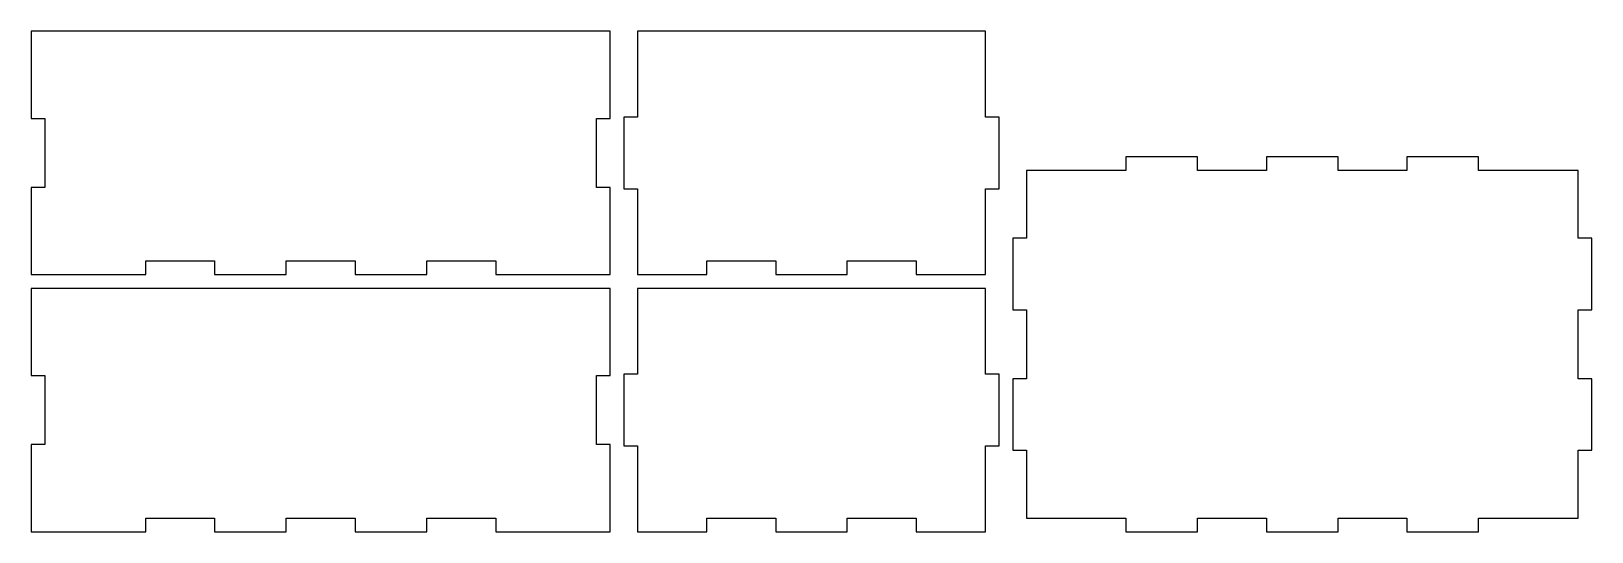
# Model space of a CAD drawing. Header units: millimetres. Extents: x 0 to 342, y 3 to 113.
import ezdxf

# ---------------------------------------------------------------- set-up
doc = ezdxf.new("R2010")
doc.units = ezdxf.units.MM

msp = doc.modelspace()

# ---------------------------------------------------------------- linework, layer by layer
at = {"layer": 'back_outsideCutPath'}
for p, q in [((126.7, 112.6), (0, 112.6)), ((0, 112.6), (0, 93.4875)), ((126.7, 93.4875), (126.7, 112.6)), ((0, 93.4875), (3, 93.4875)), ((3, 93.4875), (3, 78.4125)), ((123.7, 78.4125), (123.7, 93.4875)), ((123.7, 93.4875), (126.7, 93.4875)), ((3, 78.4125), (0, 78.4125)), ((0, 78.4125), (0, 59.3)), ((126.7, 78.4125), (123.7, 78.4125)), ((126.7, 59.3), (126.7, 78.4125)), ((25.0625, 62.3), (40.1375, 62.3)), ((25.0625, 59.3), (25.0625, 62.3)), ((40.1375, 62.3), (40.1375, 59.3)), ((55.8125, 59.3), (55.8125, 62.3)), ((55.8125, 62.3), (70.8875, 62.3)), ((70.8875, 62.3), (70.8875, 59.3)), ((86.5625, 59.3), (86.5625, 62.3)), ((86.5625, 62.3), (101.6375, 62.3)), ((101.6375, 62.3), (101.6375, 59.3)), ((0, 59.3), (25.0625, 59.3)), ((40.1375, 59.3), (55.8125, 59.3)), ((70.8875, 59.3), (86.5625, 59.3)), ((101.6375, 59.3), (126.7, 59.3))]:
    msp.add_line(p, q, dxfattribs=at)
at = {"layer": 'bottom_outsideCutPath'}
for p, q in [((239.5625, 82.1), (217.8, 82.1)), ((217.8, 82.1), (217.8, 67.2625)), ((255.2375, 85.1), (239.5625, 85.1)), ((239.5625, 85.1), (239.5625, 82.1)), ((255.2375, 82.1), (255.2375, 85.1)), ((270.3125, 82.1), (255.2375, 82.1)), ((285.9875, 85.1), (270.3125, 85.1)), ((270.3125, 85.1), (270.3125, 82.1)), ((285.9875, 82.1), (285.9875, 85.1)), ((301.0625, 82.1), (285.9875, 82.1)), ((316.7375, 85.1), (301.0625, 85.1)), ((301.0625, 85.1), (301.0625, 82.1)), ((316.7375, 82.1), (316.7375, 85.1)), ((338.5, 82.1), (316.7375, 82.1)), ((338.5, 67.2625), (338.5, 82.1)), ((217.8, 67.2625), (214.8, 67.2625)), ((214.8, 67.2625), (214.8, 51.5875)), ((341.5, 67.2625), (338.5, 67.2625)), ((341.5, 51.5875), (341.5, 67.2625)), ((214.8, 51.5875), (217.8, 51.5875)), ((217.8, 51.5875), (217.8, 36.5125)), ((338.5, 36.5125), (338.5, 51.5875)), ((338.5, 51.5875), (341.5, 51.5875)), ((217.8, 36.5125), (214.8, 36.5125)), ((214.8, 36.5125), (214.8, 20.8375)), ((341.5, 36.5125), (338.5, 36.5125)), ((341.5, 20.8375), (341.5, 36.5125)), ((214.8, 20.8375), (217.8, 20.8375)), ((217.8, 20.8375), (217.8, 6)), ((338.5, 6), (338.5, 20.8375)), ((338.5, 20.8375), (341.5, 20.8375)), ((217.8, 6), (239.5625, 6)), ((239.5625, 6), (239.5625, 3)), ((255.2375, 6), (270.3125, 6)), ((255.2375, 3), (255.2375, 6)), ((270.3125, 6), (270.3125, 3)), ((285.9875, 3), (285.9875, 6)), ((285.9875, 6), (301.0625, 6)), ((301.0625, 6), (301.0625, 3)), ((316.7375, 3), (316.7375, 6)), ((316.7375, 6), (338.5, 6)), ((239.5625, 3), (255.2375, 3)), ((270.3125, 3), (285.9875, 3)), ((301.0625, 3), (316.7375, 3))]:
    msp.add_line(p, q, dxfattribs=at)
at = {"layer": 'front_outsideCutPath'}
for p, q in [((126.7, 56.3), (0, 56.3)), ((0, 56.3), (0, 37.1875)), ((126.7, 37.1875), (126.7, 56.3)), ((0, 37.1875), (3, 37.1875)), ((3, 37.1875), (3, 22.1125)), ((123.7, 22.1125), (123.7, 37.1875)), ((123.7, 37.1875), (126.7, 37.1875)), ((3, 22.1125), (0, 22.1125)), ((0, 22.1125), (0, 3)), ((126.7, 22.1125), (123.7, 22.1125)), ((126.7, 3), (126.7, 22.1125)), ((25.0625, 6), (40.1375, 6)), ((25.0625, 3), (25.0625, 6)), ((40.1375, 6), (40.1375, 3)), ((55.8125, 3), (55.8125, 6)), ((55.8125, 6), (70.8875, 6)), ((70.8875, 6), (70.8875, 3)), ((86.5625, 3), (86.5625, 6)), ((86.5625, 6), (101.6375, 6)), ((101.6375, 6), (101.6375, 3)), ((0, 3), (25.0625, 3)), ((40.1375, 3), (55.8125, 3)), ((70.8875, 3), (86.5625, 3)), ((101.6375, 3), (126.7, 3))]:
    msp.add_line(p, q, dxfattribs=at)
at = {"layer": 'left_outsideCutPath'}
for p, q in [((208.8, 56.3), (132.7, 56.3)), ((132.7, 56.3), (132.7, 37.4875)), ((208.8, 37.4875), (208.8, 56.3)), ((132.7, 37.4875), (129.7, 37.4875)), ((129.7, 37.4875), (129.7, 21.8125)), ((211.8, 37.4875), (208.8, 37.4875)), ((211.8, 21.8125), (211.8, 37.4875)), ((129.7, 21.8125), (132.7, 21.8125)), ((132.7, 21.8125), (132.7, 3)), ((208.8, 3), (208.8, 21.8125)), ((208.8, 21.8125), (211.8, 21.8125)), ((147.8375, 6), (162.9125, 6)), ((147.8375, 3), (147.8375, 6)), ((162.9125, 6), (162.9125, 3)), ((178.5875, 3), (178.5875, 6)), ((178.5875, 6), (193.6625, 6)), ((193.6625, 6), (193.6625, 3)), ((132.7, 3), (147.8375, 3)), ((162.9125, 3), (178.5875, 3)), ((193.6625, 3), (208.8, 3))]:
    msp.add_line(p, q, dxfattribs=at)
at = {"layer": 'right_outsideCutPath'}
for p, q in [((208.8, 112.6), (132.7, 112.6)), ((132.7, 112.6), (132.7, 93.7875)), ((208.8, 93.7875), (208.8, 112.6)), ((132.7, 93.7875), (129.7, 93.7875)), ((129.7, 93.7875), (129.7, 78.1125)), ((211.8, 93.7875), (208.8, 93.7875)), ((211.8, 78.1125), (211.8, 93.7875)), ((129.7, 78.1125), (132.7, 78.1125)), ((132.7, 78.1125), (132.7, 59.3)), ((208.8, 59.3), (208.8, 78.1125)), ((208.8, 78.1125), (211.8, 78.1125)), ((147.8375, 62.3), (162.9125, 62.3)), ((147.8375, 59.3), (147.8375, 62.3)), ((162.9125, 62.3), (162.9125, 59.3)), ((178.5875, 59.3), (178.5875, 62.3)), ((178.5875, 62.3), (193.6625, 62.3)), ((193.6625, 62.3), (193.6625, 59.3)), ((132.7, 59.3), (147.8375, 59.3)), ((162.9125, 59.3), (178.5875, 59.3)), ((193.6625, 59.3), (208.8, 59.3))]:
    msp.add_line(p, q, dxfattribs=at)

doc.saveas('drawing.dxf')
